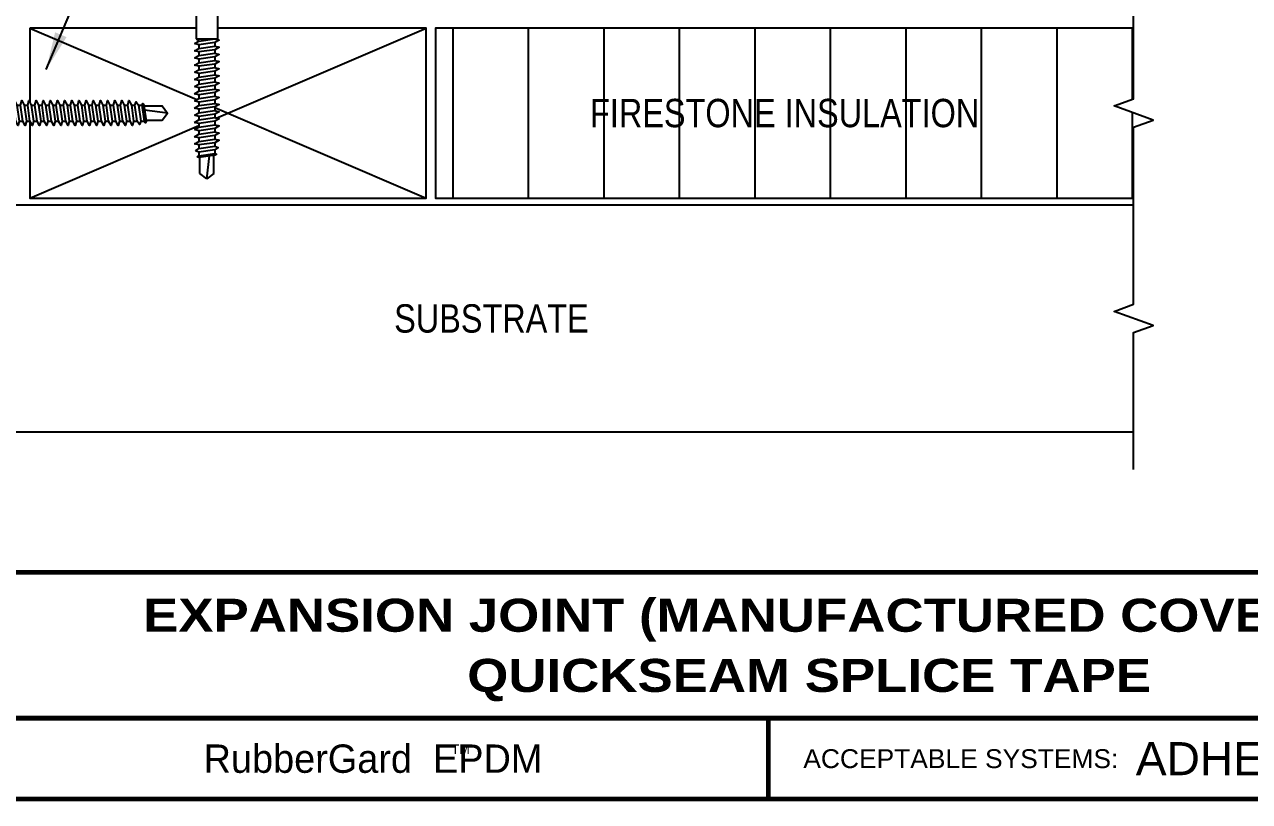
# Model space of a CAD drawing. Header units: inches. Extents: x 299.4 to 319.5, y -1.8 to 14.9.
# Drawn here: x 304.6 to 312.71, y -0.71 to 4.43 of the extents above; entities that cross this region are included whole.
import ezdxf
from ezdxf.enums import TextEntityAlignment as Align

# ---------------------------------------------------------------- set-up
doc = ezdxf.new("R2010")
doc.units = ezdxf.units.IN
doc.header["$MEASUREMENT"] = 0
doc.layers.get('0').update_dxf_attribs({"linetype": 'CONTINUOUS'})
for name, color, linetype in [('FSBP-ACCESSORY-FIRESTONE', 7, 'CONTINUOUS'), ('FSBP-ANNO-NOTE', 7, 'CONTINUOUS'), ('FSBP-INSULATION', 7, 'CONTINUOUS'), ('FSBP-SUBSTRATE-GENERIC', 9, 'CONTINUOUS'), ('FSBP-TTLB', 7, 'CONTINUOUS'), ('FSBP-TTLB-TEXT', 7, 'CONTINUOUS'), ('FSBP-WOOD', 7, 'CONTINUOUS')]:
    doc.layers.add(name, color=color, linetype=linetype)
doc.styles.add('FSBP_ARIAL', font='arial.ttf')
doc.styles.add('FSBP_ARIAL_BOLD', font='')
doc.styles.add('FSBP_ARIAL_NAR', font='ARIALN.TTF')
doc.styles.add('FSBP_BANKGOTHIC', font='bgothm.ttf')
doc.styles.get('FSBP_ARIAL_BOLD').set_extended_font_data('Arial Black')
doc.dimstyles.new('FSBP-LEADER', dxfattribs={"dimtxt": 0.1875, "dimasz": 0.25, "dimexe": 0.0625, "dimexo": 0.125, "dimgap": 0.125, "dimtad": 0, "dimtih": 1, "dimtoh": 1, "dimdec": 4, "dimzin": 0, "dimdsep": 46, "dimlunit": 4, "dimtxsty": 'FSBP_ARIAL_NAR', "dimcen": 0.09375, "dimclrd": 256, "dimclre": 256, "dimclrt": 256, "dimadec": 0, "dimazin": 0, "dimtfac": 1, "dimtdec": 4, "dimtofl": 0, "dimtmove": 0, "dimatfit": 3, "dimfxl": 1, "dimtolj": 1, "dimtzin": 0, "dimlwd": -1, "dimlwe": -1, "dimarcsym": 0})

# ---------------------------------------------------------------- blocks, each defined once
blk = doc.blocks.new('FSBP_FASTENER_OTHERS_1')
at = {"layer": 'FSBP-ACCESSORY-FIRESTONE'}
blk.add_lwpolyline([(0.15234375, 0.046875), (0.10546875, 0.0703125), (-0.10546875, 0.0703125), (-0.15234375, 0.046875, 0.1250000000000262), (-0.140625, 0), (0.140625, 0, 0.1250000000000263)], format="xyb", close=True, dxfattribs=at)
for points in [[(-0.052734375, -0.2494419642857224), (-0.08203125, -0.2654649572743324), (-0.052734375, -0.2731174145486648), (0.052734375, -0.2580504502629424), (0.08203125, -0.2420274572743324), (0.052734375, -0.234375), (-0.052734375, -0.2494419642857224), (-0.0703125, -0.234375), (0.0703125, -0.234375), (0.0703125, -0.046875), (-0.0703125, -0.046875), (-0.09375, 0)], [(0.0703125, -0.046875), (0.09375, 0)], [(-0.0703125, -0.046875), (-0.0703125, -0.234375)], [(-0.052734375, -0.2731174145486648), (-0.052734375, -0.2967928648116072)], [(-0.052734375, -0.3204683150745495), (-0.052734375, -0.3441437653374919)], [(0.052734375, -0.2580504502629424), (0.052734375, -0.2817259005258848)], [(0.052734375, -0.3054013507888271), (0.052734375, -0.3290768010517695)], [(-0.052734375, -0.3678192156004343), (-0.052734375, -0.3914946658633767)], [(0.052734375, -0.3527522513147119), (0.052734375, -0.3764277015776543)], [(0.052734375, -0.4001031518405966), (0.052734375, -0.423778602103539)], [(-0.052734375, -0.415170116126319), (-0.052734375, -0.4388455663892614)], [(-0.052734375, -0.4625210166522038), (-0.052734375, -0.4861964669151462)], [(0.052734375, -0.4474540523664814), (0.052734375, -0.4711295026294806)], [(-0.052734375, -0.5098719171780886), (-0.052734375, -0.5335473674410309)], [(-0.052734375, -0.5572228177039733), (-0.052734375, -0.5808982679669157)], [(0.052734375, -0.4948049528923661), (0.052734375, -0.5184804031553085)], [(0.052734375, -0.5421558534183077), (0.052734375, -0.5658313036811933)], [(-0.052734375, -0.6045737182298581), (-0.052734375, -0.6282491684928004)], [(0.052734375, -0.5895067539441357), (0.052734375, -0.6131822042071349)], [(0.052734375, -0.6368576544700204), (0.052734375, -0.6605331047329628)], [(-0.052734375, -0.6519246187557428), (-0.052734375, -0.6756000690186852)], [(-0.052734375, -0.6992755192816276), (-0.052734375, -0.7229509695445699)], [(0.052734375, -0.684208554995962), (0.052734375, -0.7078840052589044)], [(-0.052734375, -0.7466264198075123), (-0.052734375, -0.7703018700704547)], [(-0.052734375, -0.7939773203333971), (-0.052734375, -0.8176527705963395)], [(0.052734375, -0.7315594555217899), (0.052734375, -0.7552349057847891)], [(0.052734375, -0.7789103560477315), (0.052734375, -0.802585806310617)], [(-0.052734375, -0.8413282208592818), (-0.052734375, -0.8650036711222242)], [(-0.052734375, -0.8886791213852234), (-0.052734375, -0.912354571648109)], [(0.052734375, -0.8262612565736163), (0.052734375, -0.8499367068365586)], [(0.052734375, -0.8736121570994442), (0.052734375, -0.8972876073624434)], [(-0.052734375, -0.9360300219110513), (-0.052734375, -0.9597054721740506)], [(0.052734375, -0.9209630576253858), (0.052734375, -0.9446385078882713)], [(0.052734375, -0.9683139581512705), (0.052734375, -0.9919894084142129)], [(-0.052734375, -0.9833809224369361), (-0.052734375, -1.007056372699878)], [(-0.052734375, -1.030731822962878), (-0.052734375, -1.054407273225763)], [(0.052734375, -1.015664858677098), (0.052734375, -1.039340308940098)], [(-0.052734375, -1.078082723488706), (-0.052734375, -1.101758173751705)], [(-0.052734375, -1.12543362401459), (-0.052734375, -1.149109074277533)], [(0.052734375, -1.06301575920304), (0.052734375, -1.086691209465926)], [(0.052734375, -1.110366659728925), (0.052734375, -1.134042109991867)], [(-0.052734375, -1.172784524540532), (-0.052734375, -1.196459974803474)], [(0.052734375, -1.157717560254753), (0.052734375, -1.181393010517752)], [(0.052734375, -1.205068460780694), (0.052734375, -1.22874391104358)], [(-0.052734375, -1.22013542506636), (-0.052734375, -1.243810875329359)], [(-0.052734375, -1.267486325592301), (-0.052734375, -1.291161775855187)], [(0.052734375, -1.252419361306579), (0.052734375, -1.276094811569521)], [(-0.052734375, -1.314837226118186), (-0.052734375, -1.338512676381129)], [(-0.052734375, -1.362188126644014), (-0.052734375, -1.385863576907013)], [(0.052734375, -1.299770261832407), (0.052734375, -1.323445712095406)], [(0.052734375, -1.347121162358349), (0.052734375, -1.370796612621234)], [(-0.052734375, -1.409539027169956), (-0.052734375, -1.433214477432841)], [(-0.052734375, -1.45688992769584), (-0.052734375, -1.480565377958783)], [(0.052734375, -1.394472062884233), (0.052734375, -1.418147513147176)], [(0.052734375, -1.441822963410061), (0.052734375, -1.46549841367306)], [(-0.052734375, -1.504240828221668), (-0.052734375, -1.527916278484668)], [(0.052734375, -1.489173863936003), (0.052734375, -1.512849314198888)], [(0.052734375, -1.536524764461888), (0.052734375, -1.56020021472483)], [(-0.052734375, -1.55159172874761), (-0.052734375, -1.575267179010496)], [(-0.052734375, -1.598942629273495), (-0.052734375, -1.622618079536437)], [(0.052734375, -1.583875664987715), (0.052734375, -1.607551115250715)], [(-0.052734375, -1.646293529799323), (-0.052734375, -1.669968980062322)], [(-0.052734375, -1.693644430325264), (-0.052734375, -1.71731988058815)], [(0.052734375, -1.631226565513657), (0.052734375, -1.654902015776543)], [(0.052734375, -1.678577466039542), (0.052734375, -1.702252916302484)], [(-0.052734375, -1.740995330851149), (-0.052734375, -1.764670781114091)], [(0.052734375, -1.72592836656537), (0.052734375, -1.749603816828369)], [(0.052734375, -1.773279267091311), (0.052734375, -1.796954717354197)], [(-0.052734375, -1.788346231376977), (-0.052734375, -1.812021681639976)], [(-0.052734375, -1.835697131902918), (-0.052734375, -1.859372582165804)], [(0.052734375, -1.820630167617196), (0.052734375, -1.844305617880138)], [(-0.052734375, -1.883048032428803), (-0.052734375, -1.906723482691746)], [(-0.052734375, -1.930398932954631), (-0.052734375, -1.95407438321763)], [(0.052734375, -1.867981068143081), (0.052734375, -1.891656518406023)], [(0.052734375, -1.915331968668966), (0.052734375, -1.939007418931908)], [(-0.046875, -1.965075054777628), (-0.046875, -2.070887446318807), (0, -2.106043696318807), (0.01845467722529293, -1.955742243745476)], [(0.046875, -1.951682197634796), (0.046875, -2.070887446318807), (0, -2.106043696318807)]]:
    blk.add_lwpolyline(points, dxfattribs=at)
for points in [[(-0.052734375, -0.2967928648116072), (0.052734375, -0.2817259005258848), (0.08203125, -0.2893783578002171), (0.052734375, -0.3054013507888271), (-0.052734375, -0.3204683150745495), (-0.08203125, -0.3128158578002171)], [(-0.052734375, -0.3441437653374919), (0.052734375, -0.3290768010517695), (0.08203125, -0.3367292583261019), (0.052734375, -0.3527522513147119), (-0.052734375, -0.3678192156004343), (-0.08203125, -0.3601667583261019)], [(-0.052734375, -0.3914946658633767), (0.052734375, -0.3764277015776543), (0.08203125, -0.3840801588519867), (0.052734375, -0.4001031518405966), (-0.052734375, -0.415170116126319), (-0.08203125, -0.4075176588519867)], [(-0.052734375, -0.4388455663892614), (0.052734375, -0.423778602103539), (0.08203125, -0.4314310593778714), (0.052734375, -0.4474540523664814), (-0.052734375, -0.4625210166522038), (-0.08203125, -0.4548685593778714)], [(-0.052734375, -0.4861964669151462), (0.052734375, -0.4711295026294806), (0.08203125, -0.4787819599037562), (0.052734375, -0.4948049528923661), (-0.052734375, -0.5098719171780886), (-0.08203125, -0.5022194599037562)], [(-0.052734375, -0.5335473674410309), (0.052734375, -0.5184804031553085), (0.08203125, -0.5261328604296409), (0.052734375, -0.5421558534183077), (-0.052734375, -0.5572228177039733), (-0.08203125, -0.5495703604296409)], [(-0.052734375, -0.5808982679669157), (0.052734375, -0.5658313036811933), (0.08203125, -0.5734837609555257), (0.052734375, -0.5895067539441357), (-0.052734375, -0.6045737182298581), (-0.08203125, -0.5969212609555257)], [(-0.052734375, -0.6282491684928004), (0.052734375, -0.6131822042071349), (0.08203125, -0.6208346614814104), (0.052734375, -0.6368576544700204), (-0.052734375, -0.6519246187557428), (-0.08203125, -0.6442721614814104)], [(-0.052734375, -0.6756000690186852), (0.052734375, -0.6605331047329628), (0.08203125, -0.668185562007352), (0.052734375, -0.684208554995962), (-0.052734375, -0.6992755192816276), (-0.08203125, -0.691623062007352)], [(-0.052734375, -0.7229509695445699), (0.052734375, -0.7078840052589044), (0.08203125, -0.7155364625331799), (0.052734375, -0.7315594555217899), (-0.052734375, -0.7466264198075123), (-0.08203125, -0.7389739625331799)], [(-0.052734375, -0.7703018700704547), (0.052734375, -0.7552349057847891), (0.08203125, -0.7628873630590647), (0.052734375, -0.7789103560477315), (-0.052734375, -0.7939773203333971), (-0.08203125, -0.7863248630590647)], [(-0.052734375, -0.8176527705963395), (0.052734375, -0.802585806310617), (0.08203125, -0.8102382635850063), (0.052734375, -0.8262612565736163), (-0.052734375, -0.8413282208592818), (-0.08203125, -0.8336757635850063)], [(-0.052734375, -0.8650036711222242), (0.052734375, -0.8499367068365586), (0.08203125, -0.8575891641108342), (0.052734375, -0.8736121570994442), (-0.052734375, -0.8886791213852234), (-0.08203125, -0.8810266641108342)], [(-0.052734375, -0.912354571648109), (0.052734375, -0.8972876073624434), (0.08203125, -0.9049400646367189), (0.052734375, -0.9209630576253858), (-0.052734375, -0.9360300219110513), (-0.08203125, -0.9283775646367189)], [(-0.052734375, -0.9597054721740506), (0.052734375, -0.9446385078882713), (0.08203125, -0.9522909651626605), (0.052734375, -0.9683139581512705), (-0.052734375, -0.9833809224369361), (-0.08203125, -0.9757284651626605)], [(-0.052734375, -1.007056372699878), (0.052734375, -0.9919894084142129), (0.08203125, -0.9996418656884885), (0.052734375, -1.015664858677098), (-0.052734375, -1.030731822962878), (-0.08203125, -1.023079365688488)], [(-0.052734375, -1.054407273225763), (0.052734375, -1.039340308940098), (0.08203125, -1.04699276621443), (0.052734375, -1.06301575920304), (-0.052734375, -1.078082723488706), (-0.08203125, -1.07043026621443)], [(-0.052734375, -1.101758173751705), (0.052734375, -1.086691209465926), (0.08203125, -1.094343666740315), (0.052734375, -1.110366659728925), (-0.052734375, -1.12543362401459), (-0.08203125, -1.117781166740315)], [(-0.052734375, -1.149109074277533), (0.052734375, -1.134042109991867), (0.08203125, -1.141694567266143), (0.052734375, -1.157717560254753), (-0.052734375, -1.172784524540532), (-0.08203125, -1.165132067266143)], [(-0.052734375, -1.196459974803474), (0.052734375, -1.181393010517752), (0.08203125, -1.189045467792084), (0.052734375, -1.205068460780694), (-0.052734375, -1.22013542506636), (-0.08203125, -1.212482967792084)], [(-0.052734375, -1.243810875329359), (0.052734375, -1.22874391104358), (0.08203125, -1.236396368317969), (0.052734375, -1.252419361306579), (-0.052734375, -1.267486325592301), (-0.08203125, -1.259833868317969)], [(-0.052734375, -1.291161775855187), (0.052734375, -1.276094811569521), (0.08203125, -1.283747268843797), (0.052734375, -1.299770261832407), (-0.052734375, -1.314837226118186), (-0.08203125, -1.307184768843797)], [(-0.052734375, -1.338512676381129), (0.052734375, -1.323445712095406), (0.08203125, -1.331098169369739), (0.052734375, -1.347121162358349), (-0.052734375, -1.362188126644014), (-0.08203125, -1.354535669369739)], [(-0.052734375, -1.385863576907013), (0.052734375, -1.370796612621234), (0.08203125, -1.378449069895623), (0.052734375, -1.394472062884233), (-0.052734375, -1.409539027169956), (-0.08203125, -1.401886569895623)], [(-0.052734375, -1.433214477432841), (0.052734375, -1.418147513147176), (0.08203125, -1.425799970421451), (0.052734375, -1.441822963410061), (-0.052734375, -1.45688992769584), (-0.08203125, -1.449237470421451)], [(-0.052734375, -1.480565377958783), (0.052734375, -1.46549841367306), (0.08203125, -1.473150870947393), (0.052734375, -1.489173863936003), (-0.052734375, -1.504240828221668), (-0.08203125, -1.496588370947393)], [(-0.052734375, -1.527916278484668), (0.052734375, -1.512849314198888), (0.08203125, -1.520501771473278), (0.052734375, -1.536524764461888), (-0.052734375, -1.55159172874761), (-0.08203125, -1.543939271473278)], [(-0.052734375, -1.575267179010496), (0.052734375, -1.56020021472483), (0.08203125, -1.567852671999105), (0.052734375, -1.583875664987715), (-0.052734375, -1.598942629273495), (-0.08203125, -1.591290171999105)], [(-0.052734375, -1.622618079536437), (0.052734375, -1.607551115250715), (0.08203125, -1.615203572525047), (0.052734375, -1.631226565513657), (-0.052734375, -1.646293529799323), (-0.08203125, -1.638641072525047)], [(-0.052734375, -1.669968980062322), (0.052734375, -1.654902015776543), (0.08203125, -1.662554473050932), (0.052734375, -1.678577466039542), (-0.052734375, -1.693644430325264), (-0.08203125, -1.685991973050932)], [(-0.052734375, -1.71731988058815), (0.052734375, -1.702252916302484), (0.08203125, -1.70990537357676), (0.052734375, -1.72592836656537), (-0.052734375, -1.740995330851149), (-0.08203125, -1.73334287357676)], [(-0.052734375, -1.764670781114091), (0.052734375, -1.749603816828369), (0.08203125, -1.757256274102701), (0.052734375, -1.773279267091311), (-0.052734375, -1.788346231376977), (-0.08203125, -1.780693774102701)], [(-0.052734375, -1.812021681639976), (0.052734375, -1.796954717354197), (0.08203125, -1.804607174628586), (0.052734375, -1.820630167617196), (-0.052734375, -1.835697131902918), (-0.08203125, -1.828044674628586)], [(-0.052734375, -1.859372582165804), (0.052734375, -1.844305617880138), (0.08203125, -1.851958075154414), (0.052734375, -1.867981068143024), (-0.052734375, -1.883048032428803), (-0.08203125, -1.875395575154414)], [(-0.052734375, -1.906723482691746), (0.052734375, -1.891656518406023), (0.07470703125, -1.900355292644633), (0.052734375, -1.915331968668966), (-0.052734375, -1.930398932954631), (-0.07470703125, -1.921700158716021)], [(-0.052734375, -1.95407438321763), (0.052734375, -1.939007418931908), (0.063720703125, -1.943356806051213), (0.052734375, -1.950845144063408), (-0.052734375, -1.965912108349073), (-0.063720703125, -1.961562721229768)]]:
    blk.add_lwpolyline(points, close=True, dxfattribs=at)
blk = doc.blocks.new('TTLB-EPDM_2')
at = {"layer": 'FSBP-TTLB', "const_width": 0.03125}
for points in [[(0, 0), (0, -1.5), (20, -1.5), (20, 0), (0, 0)], [(4.825208527206769, -0.9643749050531198), (15.84028770518938, -0.9643749050531198)]]:
    blk.add_lwpolyline(points, dxfattribs=at)
at = {"layer": 'FSBP-TTLB-TEXT', "const_width": 0.03125}
blk.add_lwpolyline([(10.06152282927678, -0.9643749050531198), (10.06152282927678, -1.5)], dxfattribs=at)
at = {"layer": 'FSBP-TTLB-TEXT', "style": 'FSBP_BANKGOTHIC'}
for s, height, p in [('RubberGard  EPDM', 0.1875, (7.443365678241776, -1.23218745252656)), ('TM', 0.0625, (8.023397742165457, -1.169706269210366))]:
    blk.add_text(s, height=height, dxfattribs=at).set_placement(p, align=Align.MIDDLE_CENTER)
at = {"layer": 'FSBP-TTLB-TEXT', "style": 'FSBP_ARIAL'}
blk.add_text('ACCEPTABLE SYSTEMS:', height=0.125, dxfattribs=at).set_placement((10.29281281591562, -1.23218745252656), align=Align.MIDDLE_LEFT)
at = {"layer": 'FSBP-TTLB-TEXT'}
for tag, height, style, p in [('MAXIMUM_WARRANTY', 0.1875, 'FSBP_ARIAL_BOLD', (18.03987100774941, 0.2240244307510579)), ('ACCPT_SYSTEMS', 0.21875, 'FSBP_ARIAL', (12.49438170418193, -1.23218745252656))]:
    blk.add_attdef(tag, text='', height=height, dxfattribs=dict(at, style=style)).set_placement(p, align=Align.MIDDLE_LEFT)
for tag, height, style, p in [('DETAIL_DESCP_LINE_1', 0.21875, 'FSBP_ARIAL_BOLD', (10.33118450231211, -0.2831249841755152)), ('DETAIL_DESCP_LINE_2', 0.21875, 'FSBP_ARIAL_BOLD', (10.33118450231211, -0.6812499208775904)), ('ISSUE_REV_DATE', 0.21875, 'FSBP_ARIAL', (16.84069633627263, -0.7282559425942452)), ('DETAIL_NUMBER', 0.4375, 'FSBP_ARIAL', (18.91941590748775, -0.8931630692489421))]:
    blk.add_attdef(tag, text='', height=height, dxfattribs=dict(at, style=style)).set_placement(p, align=Align.MIDDLE_CENTER)
blk = doc.blocks.new('FSBP_AP_FASTENER_02')
at = {"layer": 'FSBP-ACCESSORY-FIRESTONE'}
for p, q in [((-0.125, 0), (-0.09375, -0.0625)), ((0.09375, -0.0625), (0.125, 0)), ((-0.09375, -0.0625), (-0.09375, -0.3125)), ((-0.09375, -0.0625), (0.09375, -0.0625)), ((0.09375, -0.0625), (0.09375, -0.3125)), ((-0.09375, -0.3125), (-0.0703125, -0.3325892857142776)), ((-0.0703125, -0.3641565527315151), (-0.0703125, -0.3957238197487527)), ((-0.0703125, -0.4272910867660471), (-0.0703125, -0.4588583537832847)), ((0.0703125, -0.3440672670172376), (0.0703125, -0.3756345340344751)), ((0.0703125, -0.4072018010517695), (0.0703125, -0.4387690680690071)), ((-0.0703125, -0.4904256208005222), (-0.0703125, -0.5219928878178166)), ((0.0703125, -0.4703363350862446), (0.0703125, -0.501903602103539)), ((0.0703125, -0.5334708691207766), (0.0703125, -0.5650381361380141)), ((-0.0703125, -0.5535601548350542), (-0.0703125, -0.5851274218523486)), ((-0.0703125, -0.6166946888695861), (-0.0703125, -0.6482619558868237)), ((0.0703125, -0.5966054031553085), (0.0703125, -0.6281726701725461)), ((-0.0703125, -0.6798292229041181), (-0.0703125, -0.7113964899213556)), ((-0.0703125, -0.7429637569385932), (-0.0703125, -0.7745310239558876)), ((0.0703125, -0.6597399371897836), (0.0703125, -0.691307204207078)), ((0.0703125, -0.7228744712243156), (0.0703125, -0.7544417382415531)), ((-0.0703125, -0.8060982909731251), (-0.0703125, -0.8376655579903627)), ((0.0703125, -0.7860090052588475), (0.0703125, -0.8175762722760851)), ((0.0703125, -0.8491435392933226), (0.0703125, -0.880710806310617)), ((-0.0703125, -0.8692328250076571), (-0.0703125, -0.9008000920248946)), ((-0.0703125, -0.9323673590421322), (-0.0703125, -0.9639346260594266)), ((0.0703125, -0.9122780733278546), (0.0703125, -0.943845340345149)), ((-0.0703125, -0.9955018930766641), (-0.0703125, -1.027069160093902)), ((-0.0703125, -1.058636427111196), (-0.0703125, -1.090203694128434)), ((0.0703125, -0.9754126073623866), (0.0703125, -1.006979874379624)), ((0.0703125, -1.038547141396919), (0.0703125, -1.070114408414156)), ((-0.0703125, -1.121770961145671), (-0.0703125, -1.153338228162966)), ((-0.0703125, -1.184905495180203), (-0.0703125, -1.216472762197441)), ((0.0703125, -1.101681675431394), (0.0703125, -1.133248942448688)), ((0.0703125, -1.164816209465926), (0.0703125, -1.196383476483163)), ((-0.0703125, -1.248040029214735), (-0.0703125, -1.279607296231973)), ((0.0703125, -1.227950743500458), (0.0703125, -1.259518010517695)), ((0.0703125, -1.291085277534933), (0.0703125, -1.322652544552227)), ((-0.0703125, -1.31117456324921), (-0.0703125, -1.342741830266505)), ((-0.0625, -1.498492581068092), (-0.0625, -1.35740939234654)), ((0, -1.545367581068092), (0.02460623630037162, -1.344965644303613)), ((0.0625, -1.498492581068092), (0.0625, -1.339552249489429)), ((0, -1.545367581068092), (-0.06250000000002842, -1.498492581068092)), ((0.0625, -1.498492581068092), (0, -1.545367581068092))]:
    blk.add_line(p, q, dxfattribs=at)
blk.add_lwpolyline([(0.1875, 0, 0.1250000000000271), (0.203125, 0.0625), (0.140625, 0.09375), (-0.140625, 0.09375), (-0.203125, 0.0625, 0.1250000000000271), (-0.1875, 0)], format="xyb", close=True, dxfattribs=at)
for points in [[(-0.109375, -0.3539532763657576), (-0.0703125, -0.3325892857142776), (0.0703125, -0.3125), (0.109375, -0.3227032763657576), (0.0703125, -0.3440672670172376), (-0.0703125, -0.3641565527315151)], [(-0.109375, -0.4170878104002895), (-0.0703125, -0.3957238197487527), (0.0703125, -0.3756345340344751), (0.109375, -0.3858378104002895), (0.0703125, -0.4072018010517695), (-0.0703125, -0.4272910867660471)], [(-0.109375, -0.4802223444347646), (-0.0703125, -0.4588583537832847), (0.0703125, -0.4387690680690071), (0.109375, -0.4489723444347646), (0.0703125, -0.4703363350862446), (-0.0703125, -0.4904256208005222)], [(-0.109375, -0.5433568784692966), (-0.0703125, -0.5219928878178166), (0.0703125, -0.501903602103539), (0.109375, -0.5121068784692966), (0.0703125, -0.5334708691207766), (-0.0703125, -0.5535601548350542)], [(-0.109375, -0.6064914125038285), (-0.0703125, -0.5851274218523486), (0.0703125, -0.5650381361380141), (0.109375, -0.5752414125038285), (0.0703125, -0.5966054031553085), (-0.0703125, -0.6166946888695861)], [(-0.109375, -0.6696259465383037), (-0.0703125, -0.6482619558868237), (0.0703125, -0.6281726701725461), (0.109375, -0.6383759465383037), (0.0703125, -0.6597399371897836), (-0.0703125, -0.6798292229041181)], [(-0.109375, -0.7327604805728356), (-0.0703125, -0.7113964899213556), (0.0703125, -0.691307204207078), (0.109375, -0.7015104805728356), (0.0703125, -0.7228744712243156), (-0.0703125, -0.7429637569385932)], [(-0.109375, -0.7958950146073676), (-0.0703125, -0.7745310239558876), (0.0703125, -0.7544417382415531), (0.109375, -0.7646450146073676), (0.0703125, -0.7860090052588475), (-0.0703125, -0.8060982909731251)], [(-0.109375, -0.8590295486418427), (-0.0703125, -0.8376655579903627), (0.0703125, -0.8175762722760851), (0.109375, -0.8277795486418427), (0.0703125, -0.8491435392933226), (-0.0703125, -0.8692328250076571)], [(-0.109375, -0.9221640826763746), (-0.0703125, -0.9008000920248946), (0.0703125, -0.880710806310617), (0.109375, -0.8909140826763746), (0.0703125, -0.9122780733278546), (-0.0703125, -0.9323673590421322)], [(-0.109375, -0.9852986167109066), (-0.0703125, -0.9639346260594266), (0.0703125, -0.943845340345149), (0.109375, -0.9540486167109066), (0.0703125, -0.9754126073623866), (-0.0703125, -0.9955018930766641)], [(-0.109375, -1.048433150745382), (-0.0703125, -1.027069160093902), (0.0703125, -1.006979874379624), (0.109375, -1.017183150745382), (0.0703125, -1.038547141396919), (-0.0703125, -1.058636427111196)], [(-0.109375, -1.111567684779914), (-0.0703125, -1.090203694128434), (0.0703125, -1.070114408414156), (0.109375, -1.080317684779914), (0.0703125, -1.101681675431394), (-0.0703125, -1.121770961145671)], [(-0.109375, -1.174702218814446), (-0.0703125, -1.153338228162966), (0.0703125, -1.133248942448688), (0.109375, -1.143452218814446), (0.0703125, -1.164816209465926), (-0.0703125, -1.184905495180203)], [(-0.109375, -1.237836752848978), (-0.0703125, -1.216472762197441), (0.0703125, -1.196383476483163), (0.109375, -1.206586752848978), (0.0703125, -1.227950743500458), (-0.0703125, -1.248040029214735)], [(-0.099609375, -1.29957619759773), (-0.0703125, -1.279607296231973), (0.0703125, -1.259518010517695), (0.099609375, -1.271116376169175), (0.0703125, -1.291085277534933), (-0.0703125, -1.31117456324921)], [(-0.0849609375, -1.352726280949355), (-0.0703125, -1.342741830266505), (0.0703125, -1.322652544552227), (0.0849609375, -1.328451727377967), (0.0703125, -1.338436178060817), (-0.0703125, -1.358525463775095)]]:
    blk.add_lwpolyline(points, close=True, dxfattribs=at)
blk.add_lwpolyline([(-0.09375, -0.3125), (0.09375, -0.3125)], dxfattribs=at)
blk = doc.blocks.new('FSBP_AP_FASTENER_W_2inPLATE_2')
blk.add_line((-0.125, 0.03125), (0.125, 0.03125))
at = {"layer": 'FSBP-ACCESSORY-FIRESTONE'}
for p, q in [((-0.125, 0), (-0.109375, 0)), ((0.125, 0), (0.109375, 0))]:
    blk.add_line(p, q, dxfattribs=at)
for points in [[(-1, 0), (-0.8440621258972669, 0, 0.125489241710454), (-0.7991697386460146, 0.01144729003925704), (-0.6692681354566616, 0.08230270996074296, -0.1254892417105026), (-0.6243757482053525, 0.09375), (-0.4888144254886129, 0.09375, -0.1015700823222099), (-0.4026445789244235, 0.07606297531646078), (-0.24285132786963, 0.007580153435810644, 0.1015700823222143), (-0.2059213936278184, 0), (-0.125, 0), (-0.125, 0.03125), (-0.2059213936278184, 0.03125, -0.1015700823222341), (-0.230541349789064, 0.03630343562389271), (-0.3903346008438575, 0.1047862575045144, 0.1015700823222067), (-0.4888144254886129, 0.125), (-0.6243757482053525, 0.125, 0.1254892417105185), (-0.6842322645404693, 0.109736946614305), (-0.8141338677297654, 0.0388815266928475, -0.1254892417104541), (-0.8440621258972669, 0.03125), (-1, 0.03125)], [(1, 0), (0.8440621258972669, 0, -0.125489241710454), (0.7991697386460146, 0.01144729003925704), (0.6692681354566616, 0.08230270996074296, 0.1254892417105026), (0.6243757482053525, 0.09375), (0.4888144254886129, 0.09375, 0.1015700823222099), (0.4026445789244235, 0.07606297531646078), (0.24285132786963, 0.007580153435810644, -0.1015700823222143), (0.2059213936278184, 0), (0.125, 0), (0.125, 0.03125), (0.2059213936278184, 0.03125, 0.1015700823222341), (0.230541349789064, 0.03630343562389271), (0.3903346008438575, 0.1047862575045144, -0.1015700823222067), (0.4888144254886129, 0.125), (0.6243757482053525, 0.125, -0.1254892417105185), (0.6842322645404693, 0.109736946614305), (0.8141338677297654, 0.0388815266928475, 0.1254892417104541), (0.8440621258972669, 0.03125), (1, 0.03125)]]:
    blk.add_lwpolyline(points, format="xyb", close=True, dxfattribs=at)
blk.add_blockref('FSBP_AP_FASTENER_02', (0, 0.03125), dxfattribs=at)

msp = doc.modelspace()

# ---------------------------------------------------------------- hatches: boundary and pattern name
at = {"layer": 'FSBP-INSULATION'}
h = msp.add_hatch(dxfattribs=at)
h.set_pattern_fill('LINE', color=256, scale=4, angle=90, style=0)
h.set_pattern_definition([(90, (178.4356185874786, 52.79212611944089), (-0.5, 3.061515884555943e-17), [])])
h.paths.add_polyline_path([(311.9425405789909, 3.285598156175496), (311.9425405789909, 3.848098156175526), (311.813752574954, 3.894973156175491), (311.9425405789909, 3.94184815617549), (311.9425405789909, 4.410598156175496), (307.3207665563916, 4.410598156175496), (307.3207665563916, 3.285598156175496)])
h.paths.add_polyline_path([(308.294309178196, 3.702644967225973), (310.9689979571864, 3.702644967225973), (310.9689979571864, 3.993679244170039), (308.294309178196, 3.993679244170039)], flags=24)

# ---------------------------------------------------------------- linework, layer by layer
at = {"layer": 'FSBP-INSULATION', "linetype": 'Continuous'}
for points in [[(311.9425405789909, 3.285598156175496), (311.9425405789909, 3.754348156175496), (312.0713285830279, 3.801223156175496), (311.8137525749541, 3.894973156175496), (311.9425405789909, 3.941848156175496), (311.9425405789909, 4.776848156175532)], [(311.9425405789909, 4.410598156175496), (307.3207665563916, 4.410598156175496), (307.3207665563916, 3.285598156175496), (311.9425405789909, 3.285598156175496)]]:
    msp.add_lwpolyline(points, dxfattribs=at)
at = {"layer": 'FSBP-SUBSTRATE-GENERIC'}
for points in [[(311.9425405789909, 1.48872315617561), (311.9425405789909, 2.394973156175496), (312.0713285830279, 2.441848156175496), (311.8137525749541, 2.535598156175496), (311.9425405789909, 2.582473156175496), (311.9425405789909, 3.285598156175496)], [(311.9425405789909, 3.238723156175496), (303.4379540563916, 3.238723156175496), (303.4379540563916, 1.738723156175496), (311.9425405789909, 1.73872315617561)]]:
    msp.add_lwpolyline(points, dxfattribs=at)
at = {"layer": 'FSBP-WOOD'}
for p, q in [((304.6332665563916, 4.410598156175496), (305.7384961893264, 3.936928313489169)), ((305.8681981405126, 3.814854549370224), (307.2582665563916, 4.410598156175496)), ((305.8578759313916, 3.88576556688983), (307.2582665563916, 3.285598156175496)), ((304.6332665563916, 3.285598156175496), (305.7524071813917, 3.765229852604136))]:
    msp.add_line(p, q, dxfattribs=at)
for points in [[(304.6332665563916, 4.410598156175496), (304.6332665563916, 3.918670594494841)], [(304.6332665563916, 3.795363781175496), (304.6332665563916, 3.285598156175496), (307.2582665563916, 3.285598156175496), (307.2582665563916, 4.410598156175496), (305.8754540563916, 4.410598156175496)], [(305.7348290563916, 4.410598156175496), (304.6332665563916, 4.410598156175496)]]:
    msp.add_lwpolyline(points, dxfattribs=at)

# ---------------------------------------------------------------- block references
at = {"ltscale": 1.75}
ref = msp.add_blockref('TTLB-EPDM_2', (299.4627011304549, 0.8076288297690155), dxfattribs=at)
ref.add_attrib('DETAIL_DESCP_LINE_1', 'EXPANSION JOINT (MANUFACTURED COVER) WITH', dxfattribs={"layer": 'FSBP-TTLB-TEXT', "height": 0.21875, "style": 'FSBP_ARIAL_BOLD'}).set_placement((309.793885632767, 0.5245038455935003), align=Align.MIDDLE_CENTER)
ref.add_attrib('DETAIL_DESCP_LINE_2', 'QUICKSEAM SPLICE TAPE', dxfattribs={"layer": 'FSBP-TTLB-TEXT', "height": 0.21875, "style": 'FSBP_ARIAL_BOLD'}).set_placement((309.793885632767, 0.1263789088914251), align=Align.MIDDLE_CENTER)
ref.add_attrib('ACCPT_SYSTEMS', 'ADHERED, RMAS', dxfattribs={"layer": 'FSBP-TTLB-TEXT', "height": 0.21875, "style": 'FSBP_ARIAL'}).set_placement((311.9570828346368, -0.4245586227575444), align=Align.MIDDLE_LEFT)
at = {"layer": 'FSBP-ACCESSORY-FIRESTONE', "xscale": 0.75, "yscale": 0.75, "zscale": 0.75}
msp.add_blockref('FSBP_AP_FASTENER_W_2inPLATE_2', (305.8051415563917, 4.549348156175512), dxfattribs=at)
at = {"layer": 'FSBP-ACCESSORY-FIRESTONE', "rotation": 90}
msp.add_blockref('FSBP_FASTENER_OTHERS_1', (303.4379540563916, 3.848098156175496), dxfattribs=at)

# ---------------------------------------------------------------- texts
at = {"layer": 'FSBP-ANNO-NOTE', "style": 'FSBP_ARIAL_NAR'}
for s, p in [('FIRESTONE INSULATION', (309.6316535676912, 3.848098156175496)), ('SUBSTRATE', (307.6902473176912, 2.488723156175496))]:
    msp.add_text(s, height=0.1875, dxfattribs=at).set_placement(p, align=Align.MIDDLE_CENTER)

# ---------------------------------------------------------------- leaders
at = {"layer": 'FSBP-ANNO-NOTE'}
msp.add_leader([(304.7418817181494, 4.136096661685002), (306.8551406293412, 9.165594337572067), (307.1051406293412, 9.165594337572067)], dimstyle='FSBP-LEADER', dxfattribs=at)

doc.saveas('drawing.dxf')
